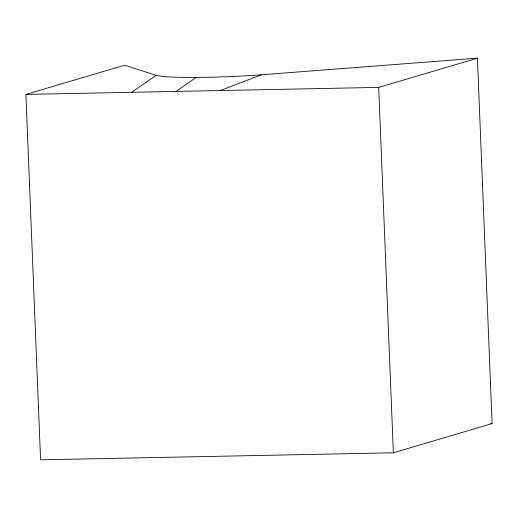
<?xml version="1.0" encoding="UTF-8"?>
<svg xmlns="http://www.w3.org/2000/svg" width="518" height="518" viewBox="0 0 518 518"><rect width="100%" height="100%" fill="white"/><g stroke="black" fill="none" stroke-linecap="round" stroke-linejoin="round"><path stroke-width="0.78" d="M131.702 92.308L156.132 75.337A73.329 5.245 -2.3 0 0 261.558 74.767L477.421 58.178L492.1 423.588L393.363 452.797L40.579 459.822L25.9 94.412L124.637 65.203L156.132 75.337M175.958 91.427L196.147 77.441M220.215 90.546L261.551 74.767M25.9 94.412L378.69 87.387L477.421 58.178M490.488 423.711L492.1 423.588M378.69 87.387L393.363 452.797"/></g></svg>
